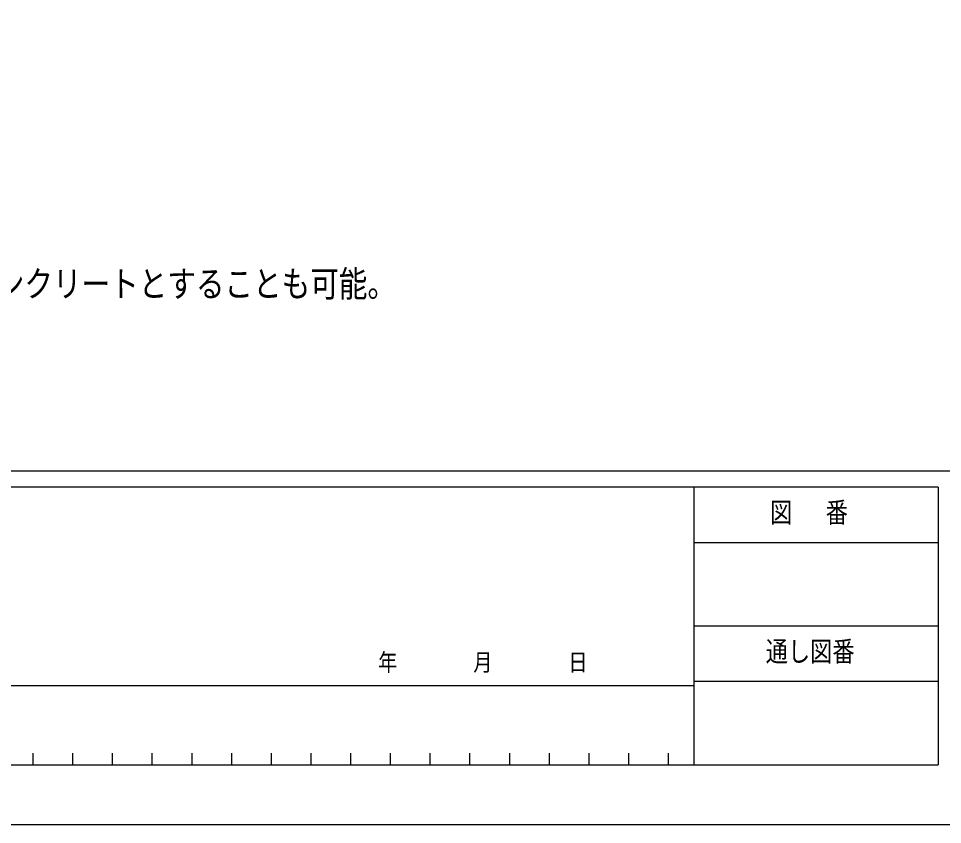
# Model space of a CAD drawing. Units: millimetres, scale not verified. Extents: x -8410 to 8410, y -5940 to 5940.
# Drawn here: x 4734 to 7061, y -5940 to -3910 of the extents above; entities that cross this region are included whole.
import ezdxf
from ezdxf.enums import TextEntityAlignment as Align

# ---------------------------------------------------------------- set-up
doc = ezdxf.new("R2010")
doc.units = ezdxf.units.MM
doc.header["$LTSCALE"] = 30
doc.layers.add('0-1_USER1', color=3, linetype='Continuous')
doc.layers.add('0-6_YKK_ZWAK', color=7, linetype='Continuous')
doc.styles.add('ＭＳ ゴシック', font='')
doc.styles.get('ＭＳ ゴシック').set_extended_font_data('MS Gothic')

msp = doc.modelspace()

# ---------------------------------------------------------------- linework, layer by layer
at = {"layer": '0-6_YKK_ZWAK'}
for p, q in [((7790.04, -5050), (-7809.96, -5050)), ((6435.04, -5090), (4370.04, -5090)), ((6435.04, -5090), (6435.04, -5790)), ((7050.04, -5090), (6435.04, -5090)), ((7050.04, -5090), (7050.04, -5790)), ((6435.04, -5230), (7050.04, -5230)), ((6435.04, -5440), (7050.04, -5440)), ((7050.04, -5580), (6435.04, -5580)), ((4370.04, -5590), (6435.04, -5590)), ((4770.04, -5760), (4770.04, -5790)), ((4870.04, -5760), (4870.04, -5790)), ((4970.04, -5760), (4970.04, -5790)), ((5070.04, -5760), (5070.04, -5790)), ((5170.04, -5760), (5170.04, -5790)), ((5270.04, -5760), (5270.04, -5790)), ((5370.04, -5760), (5370.04, -5790)), ((5470.04, -5760), (5470.04, -5790)), ((5570.04, -5760), (5570.04, -5790)), ((5670.04, -5760), (5670.04, -5790)), ((5770.04, -5760), (5770.04, -5790)), ((5870.04, -5760), (5870.04, -5790)), ((5970.04, -5760), (5970.04, -5790)), ((6070.04, -5760), (6070.04, -5790)), ((6170.04, -5760), (6170.04, -5790)), ((6270.04, -5760), (6270.04, -5790)), ((6370.04, -5760), (6370.04, -5790)), ((4370.04, -5790), (6435.04, -5790)), ((6435.04, -5790), (7050.04, -5790))]:
    msp.add_line(p, q, dxfattribs=at)
msp.add_lwpolyline([(-8410, -5940), (8410, -5940), (8410, 5940), (-8410, 5940)], close=True, dxfattribs=at)

# ---------------------------------------------------------------- texts
at = {"layer": '0-1_USER1', "style": 'ＭＳ ゴシック', "width": 0.8}
msp.add_text('\u3000植栽植え込みをしない場合は、※印寸法100㎜まで基礎コンクリートとすることも可能。', height=65.98, dxfattribs=at).set_placement((2769, -4631), align=Align.BOTTOM_LEFT)
at = {"layer": '0-6_YKK_ZWAK', "style": 'ＭＳ ゴシック', "width": 0.8}
for s, height, p in [('図\u3000 番', 51.32, (6626.81, -5195)), ('通し図番', 51.32, (6615.61, -5545)), ('年        月        日', 43.99, (5639.81, -5566.43))]:
    msp.add_text(s, height=height, dxfattribs=at).set_placement(p, align=Align.BOTTOM_LEFT)

doc.saveas('drawing.dxf')
